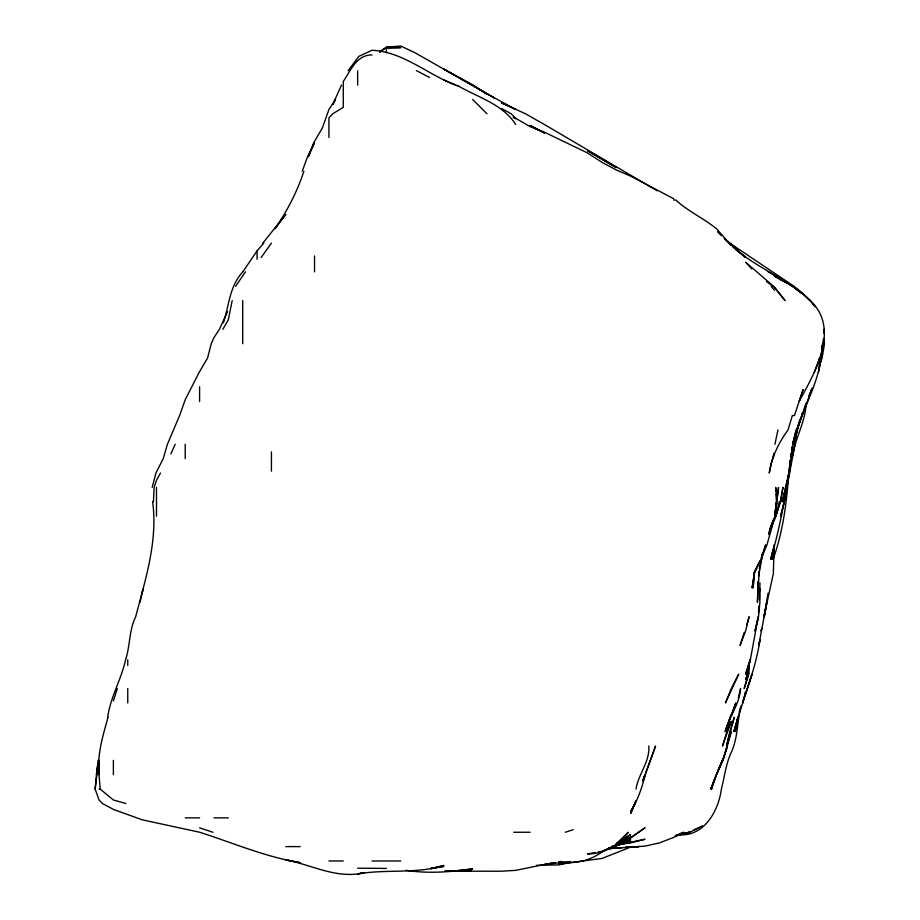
<?xml version="1.0" encoding="UTF-8"?>
<svg xmlns="http://www.w3.org/2000/svg" width="920" height="920" viewBox="0 0 920 920"><rect width="100%" height="100%" fill="white"/><g stroke="black" fill="none" stroke-linecap="round" stroke-linejoin="round"><path stroke-width="1.38" d="M748.489 674.188L748.65 664.125M774.134 546.296L773.341 573.597L763.98 616.71L768.073 593.193M758.183 581.44L757.413 602.335L758.379 581.44M758.551 576.207L759.023 571.159M759.437 591.894L759.598 587.972L759.908 602.335L758.517 616.71L755.009 631.074L758.264 616.71L750.329 659.812L745.614 674.188L750.041 659.812L747.557 674.188L745.614 679.558L747.557 674.188L750.041 659.812M759.448 599.725L759.989 582.923M153.421 501.756L154.135 487.381L156.492 480.251L160.505 473.018M758.529 611.478L758.793 606.257M823.837 333.247L824.078 329.325M754.067 573.597L753.158 587.972L754.227 573.597L752.1 587.972L754.446 573.597L759.989 560.533M758.172 587.972L759.126 573.597L762.553 554.001M758.551 612.789L759.046 606.257M747.557 674.188L747.96 668.955M430.801 868.675L443.865 866.375L430.801 868.48L443.865 865.478C416.035 874.218 386.193 868.917 357.65 873.954C332.465 876.99 309.833 864.466 285.809 859.843L300.173 862.672C265.477 856.957 232.978 842.915 199.663 832.244L142.117 819.789L113.378 809.393L102.407 803.505L99.004 799.848L95.139 789.13L98.037 760.403M95.139 789.13L97.991 764.313L96.278 774.766M773.95 547.481L773.214 556.623L774.352 544.858L770.661 559.233C778.803 531.921 784.196 503.815 788.325 475.628M788.612 475.617C786.496 503.999 782.793 532.335 773.11 559.233M818.489 372.439L821.077 358.064L822.227 345C822.077 375.348 806.219 401.879 796.835 429.916L799.63 420.762M773.731 453.376L773.237 458.643L773.731 453.537M772.11 556.623L771.845 559.233L774.352 544.858L773.168 551.39M772.374 554.001L772.777 550.091M775.157 512.21L776.365 501.756L775.031 516.12L769.442 530.495L773.858 518.592M775.79 508.288L774.881 516.12L776.63 503.067M776.089 505.678L776.399 503.067M789.567 466.486L788.808 473.018L792.994 444.279L796.145 429.916L792.522 444.279M789.877 463.875L790.326 459.954L789.429 473.018L782.218 501.756L788.716 473.604L784.277 501.756L780.654 516.12L784.369 501.756L788.233 475.628M821.088 358.064L822.664 345M776.963 500.445L778.573 487.381L776.917 499.146M648.807 746.028C649.934 762.024 638.319 773.938 636.019 789.13M806.069 403.788C805.368 422.119 795.19 438.069 792.603 456.032M787.106 486.082L787.462 483.46M788.003 479.538L788.543 475.617M759.414 568.732L759.989 565.075M232.185 300.587L228.332 319.757L222.858 329.325M764.382 616.71L766.785 602.335L758.758 645.449L759.989 639.906C755.262 671.462 742.141 700.959 733.884 731.664L737.978 717.289L735.16 731.664L737.759 717.289M774.697 516.12L777.147 501.756L775.721 487.381L775.905 491.303M107.663 717.289C110.434 697.119 121.256 679.5 125.591 659.812C130.26 645.644 128.949 630.28 135.7 616.71C145.463 579.174 157.941 541.017 152.617 501.756M796.8 431.216L794.454 444.279L796.812 431.216L793.741 444.279L800.262 419.462M787.175 486.013L794.96 444.279L793.35 450.811M790.659 465.175L791.2 462.565M774.928 444.279L777.952 429.916M760.483 562.741L760.989 560.395M772.064 459.954L769.258 473.018C771.581 457.228 778.734 442.738 788.014 429.916L792.361 415.541L794.466 415.541L803.091 389.585L799.284 401.178C815.189 372.082 840.374 328.888 810.313 300.587C787.279 278.53 756.091 267.927 732.355 246.525M741.221 705.536C736.966 720.981 738.162 737.644 731.25 752.399C725.834 763.98 724.592 776.882 721.349 789.13C718.566 810.945 704.099 836.763 678.994 834.773M139.966 602.335L143.025 589.202L142.117 592.94M758.252 564.098L753.606 573.597L761.369 559.233L762.438 554.001M761.392 557.922L766.969 544.858L774.352 518.5L768.821 534.416L775.295 516.12L774.352 519.582L775.939 516.12L779.274 501.756M801.642 415.541L802.217 413.08M738.346 697.693L740.565 688.551C739.611 704.329 729.054 716.703 725.132 731.664L730.25 717.289L726.317 731.664L729.686 718.6M722.924 760.403L731.25 731.664L722.924 760.403L716.887 773.812M771.799 523.963L768.591 534.416M152.179 487.381L155.928 473.018L163.219 458.643L167.428 444.279L179.607 415.541L185.219 399.74L199.123 372.439L207.552 358.064L211.255 343.7L213.958 337.64L219.397 329.325L227.596 311.615M108.065 717.289C102.729 736.046 97.037 754.986 99.004 774.766L100.257 789.13L113.378 799.986L125.89 803.505M822.135 347.61L823.515 338.468L824.515 343.7L822.089 358.064L818.386 368.207M739.231 712.068L740.335 708.147M748.132 675.441L744.165 688.551L748.857 674.188L748.754 664.125M746.775 624.749L749.098 616.71L745.591 631.074L740.036 645.449L744.245 632.385M817.466 365.332L819.582 358.064L814.28 372.439M773.961 518.592L768.614 534.083M792.568 444.279L796.904 429.916L812.164 388.113M761.369 559.233L765.716 544.858L761.277 557.922M775.939 516.12L780.309 501.756L782.989 487.381L780.551 501.756L774.352 519.582M745.614 693.887L751.985 674.188L747.27 688.551M113.378 700.879L117.323 688.551M803.091 412.01L796.835 429.916L801.193 416.852M635.042 803.505L635.904 800.894L630.671 813.521L635.053 803.505L630.671 811.474C637.779 800.262 641.999 787.543 645.322 774.766L655.546 746.028L645.518 773.099M803.551 410.653L805.828 403.88M727.57 746.028C723.338 760.84 715.196 774.122 711.539 789.13L716.404 774.766L710.654 789.13L722.361 760.403L717.381 772.593M642.597 781.298L645.035 774.375M731.25 715.794L735.804 702.926L730.583 717.289M302.231 171.269L307.464 156.894L314.536 142.531L308.234 156.894L313.812 142.531L322.287 128.156L328.923 109.526L335.49 99.417L333.109 104.27M303.876 171.269C297.217 191.739 287.143 210.99 274.988 228.746L285.809 214.371L262.855 243.11M223.387 322.793C229.057 305.624 229.517 286.2 242.707 271.986M731.25 688.585L725.489 702.926L738.679 674.188L731.871 687.355M808.887 395.945L811.555 389.413M730.02 717.289L731.25 714.38M341.504 85.054L332.867 104.27M170.855 453.997L175.225 444.279M772.351 523.216L773.685 520.789M242.799 271.848L257.071 250.849L263.81 243.11M235.623 286.223L245.456 271.848M261.142 257.485L271.434 243.11M348.105 70.691L358.915 56.315L372.025 50.243C404.156 51.819 428.892 75.773 458.24 86.169M380.052 52.164L386.388 47.173L400.752 46L415.127 52.796L494.293 97.945M379.558 51.83L386.388 47.334L400.752 47.621L387.699 48.242M616.285 843.628L630.671 834.555L616.285 843.778L628.291 832.244C618.528 845.181 604.095 854.105 587.558 853.944L595.401 852.495M604.256 850.402C591.226 860.533 575.103 864.639 558.819 861.626L561.694 861.568M686.837 833.083L684.227 833.198L689.724 832.244L675.084 836.142M693.887 829.966L702.5 825.999L688.137 833.025M621.518 841.857L630.671 837.706L645.035 827.77L630.671 837.959L616.285 844.87L630.671 836.97L616.285 845.399L601.921 851.287M676.2 835.394L683.502 832.244L673.773 837.361L659.398 842.927L645.035 846.101L630.671 847.078L601.921 858.475L558.819 864.11L562.741 863.5M617.596 844.617L630.671 839.581L616.285 845.675L608.465 848.033M565.305 832.244L573.183 829.69M688.137 832.416L688.965 832.244M570.572 862.419L558.819 864.904L536.613 865.306M631.971 841.915L645.035 839.247L630.671 842.915L618.907 844.525M598.011 852.012L600.622 851.529M622.828 843.686L630.671 842.248L612.26 846.055M676.384 835.233L682.916 834.095M372.025 54.97C356.73 54.59 350.474 70.771 343.286 81.477L343.286 107.352L332.729 113.792L328.923 117.932L328.923 137.459M565.351 863.086L569.261 862.477M678.994 834.382L681.605 834.037M458.24 870.423L472.604 868.894C450.547 871.987 428.099 873.873 405.984 870.285M621.518 847.826L607.154 848.757M570.572 861.545L544.456 864.489L515.706 870.355L501.342 871.217L445.165 871.194M620.206 847.814L608.453 848.619L638.997 846.607L630.671 847.078M471.293 870.791L445.165 871.24L463.99 870.78M445.165 870.906L449.086 870.769M357.65 868.192L386.388 868.422M673.773 200.008L675.717 200.008C688.137 211.347 703.512 218.27 716.542 228.746L731.25 245.559L724.304 238.372M99.004 789.13L100.257 789.13M185.219 817.869L199.594 817.869M213.958 817.869L228.332 817.869M513.67 832.244L530.081 832.244M285.809 846.607L300.173 846.607M328.923 860.982L343.286 860.982M372.025 860.982L400.752 860.982M99.004 774.72L99.004 760.403M199.594 827.85L212.922 832.244M443.865 79.994L456.032 85.054M458.24 85.939C478.009 97.393 502.826 104.248 515.706 124.499M513.188 117.461L515.706 118.691M534.899 128.156L544.456 132.94L530.081 125.442L544.456 133.009M416.472 70.691L429.502 77.441M673.773 198.743L630.671 176.145L616.285 169.958L601.921 162.299L587.558 152.95L544.456 132.215L530.081 126.626L515.706 118.323L511.186 113.792L501.342 108.376M788.716 283.302L768.234 271.848M785.128 282.003L774.352 276.127L792.798 286.223L801.032 292.905L792.304 286.223L774.352 275.586L781.54 280.082M486.967 93.518L443.865 69.138L472.604 84.778L486.967 94.288L483.379 91.977M494.293 98.003L486.967 93.725L515.706 109.48L501.342 102.764L525.55 113.792L544.456 124.545L657.121 190.762M472.604 85.054L480.987 90.436M766.532 281.531L774.352 287.316L785.082 300.587L774.352 287.063M725.96 240.649L793.971 286.223L803.091 293.537L809.577 300.587M724.719 239.039L737.403 249.136M735.667 249.32L745.614 257.485L724.5 238.372M773.456 286.223L745.614 262.2L751.801 268.95M803.091 293.905L810.313 300.587L815.085 306.716L810.313 300.587M717.83 231.725L721.648 235.52M472.604 99.417L486.967 113.792M717.807 231.725L721.521 235.52M771.167 286.223L774.352 290.306M776.031 493.913L776.353 500.445M386.388 47.173L386.388 52.658M357.65 70.691L357.65 85.054M314.536 255.921L314.536 271.848M271.434 451.904L271.434 471.143M257.071 250.849L257.071 259.371M242.707 300.587L242.707 343.7M199.594 386.803L199.594 401.58M185.219 444.279L185.219 458.643M156.492 487.381L156.492 516.12M127.753 659.812L127.753 665.482M127.753 688.551L127.753 702.926M113.378 760.403L113.378 774.766M791.223 453.422L790.659 457.343L791.234 453.422M792.143 446.89L791.591 450.811L792.189 446.89M761.737 628.463L761.15 631.074L761.748 628.463M729.79 731.664L726.49 746.028L734.298 717.289L729.79 731.664M745.614 691.92L742.727 702.926L745.614 691.92M726.904 731.664L722.51 746.028L731.25 721.337L726.904 731.664M645.035 774.766L642.666 781.298L645.035 774.766M630.671 841.248L616.285 845.721L630.671 841.248M364.182 872.62L357.65 873.966L364.182 872.608M554.898 862.615L544.456 864.558L554.898 862.592M630.671 846.94L625.439 847.446L630.671 846.94M601.921 159.252L587.558 150.661L616.285 167.601L601.921 159.252"/></g></svg>
